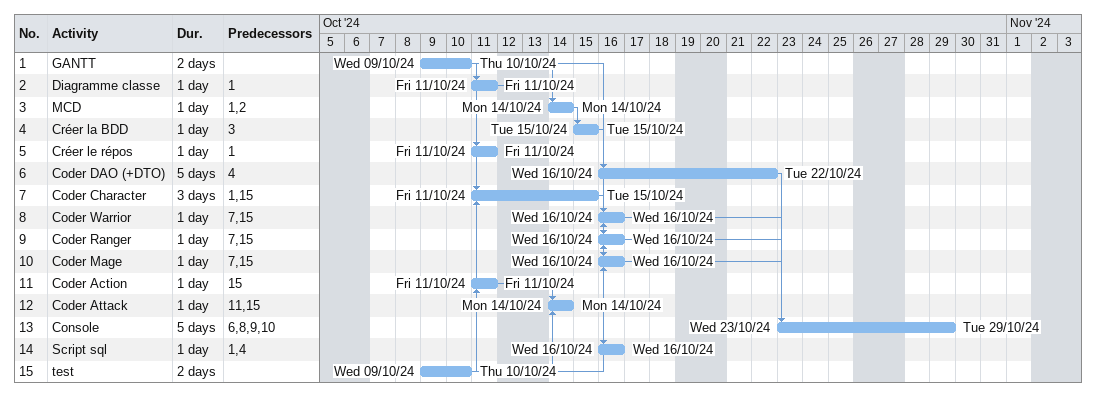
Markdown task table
| ID | Task | Duration | Start | Finish | Predecessors |
|---|---|---|---|---|---|
| 1 | GANTT | 2d | 2024-10-09 | 2024-10-10 |  |
| 2 | Diagramme classe | 1d | 2024-10-11 | 2024-10-11 | 1 |
| 3 | MCD | 1d | 2024-10-14 | 2024-10-14 | 1, 2 |
| 4 | Créer la BDD | 1d | 2024-10-15 | 2024-10-15 | 3 |
| 5 | Créer le répos | 1d | 2024-10-11 | 2024-10-11 | 1 |
| 6 | Coder DAO (+DTO) | 5d | 2024-10-16 | 2024-10-22 | 4 |
| 7 | Coder Character | 3d | 2024-10-11 | 2024-10-15 | 1, 15 |
| 8 | Coder Warrior | 1d | 2024-10-16 | 2024-10-16 | 7, 15 |
| 9 | Coder Ranger | 1d | 2024-10-16 | 2024-10-16 | 7, 15 |
| 10 | Coder Mage | 1d | 2024-10-16 | 2024-10-16 | 7, 15 |
| 11 | Coder Action | 1d | 2024-10-11 | 2024-10-11 | 15 |
| 12 | Coder Attack | 1d | 2024-10-14 | 2024-10-14 | 11, 15 |
| 13 | Console | 5d | 2024-10-23 | 2024-10-29 | 6, 8, 9, 10 |
| 14 | Script sql | 1d | 2024-10-16 | 2024-10-16 | 1, 4 |
| 15 | test | 2d | 2024-10-09 | 2024-10-10 |  |
